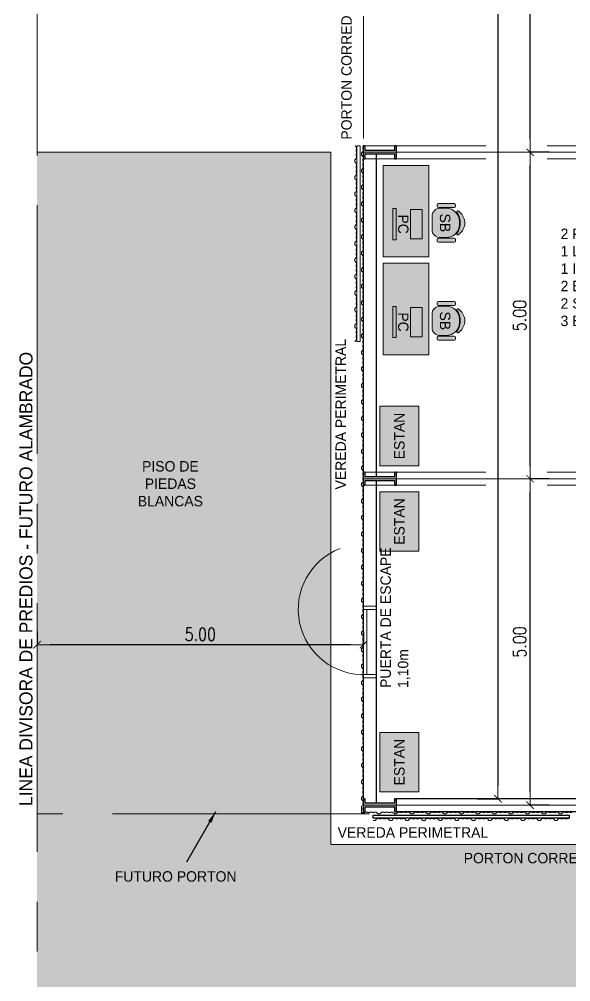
# Model space of a CAD drawing. Header units: millimetres. Extents: x 1972 to 5740, y 370 to 952.
# Drawn here: x 2701.2 to 2709.65, y 554.04 to 568.78 of the extents above; entities that cross this region are included whole.
import ezdxf

# ---------------------------------------------------------------- set-up
doc = ezdxf.new("R2010")
doc.units = ezdxf.units.MM
doc.header["$LTSCALE"] = 15
doc.linetypes.add('CENTER', pattern=[50.8, 31.75, -6.35, 6.35, -6.35])
doc.linetypes.add('DASHED2', pattern=[0.375, 0.25, -0.125])
for name, color, linetype, lineweight in [('000 ALE 00', 24, 'Continuous', 0), ('000 ALE 01', 1, 'Continuous', 9), ('000 ALE CARPINTERIAS', 32, 'Continuous', 9), ('000 ALE COTAS', 223, 'Continuous', 9), ('000 ALE HATCH MUROS', 252, 'Continuous', 0), ('000 ALE LINEA DE MODULOS', 74, 'CENTER', 0), ('000 ALE MUROS NUEVOS', 20, 'Continuous', 5), ('000 ALE TEXTO', 3, 'Continuous', 0), ('000 ALE TEXTO PLANO ARQ', 52, 'Continuous', 5), ('MUROS', 1, 'Continuous', 30), ('SOMBRAS', 95, 'Continuous', 18)]:
    doc.layers.add(name, color=color, linetype=linetype, lineweight=lineweight)
for name, color, linetype, lineweight, true_color in [('000 ALE MOB HATCH', 8, 'Continuous', 0, 0x808080), ('000 ALE MOBILIARIO', 8, 'Continuous', 0, 0x808080), ('000 ALE PROYECCIONES', 253, 'DASHED2', 9, 0xa8a8a8)]:
    doc.layers.add(name, color=color, linetype=linetype, lineweight=lineweight, true_color=true_color)
doc.styles.add('RR', font='ROMANS.shx', dxfattribs={"width": 0.8})
doc.dimstyles.new('ALE cota100', dxfattribs={"dimscale": 2, "dimtxt": 0.1, "dimasz": 0.1, "dimexe": 0, "dimexo": 0.1, "dimgap": 0.03, "dimtad": 1, "dimzin": 1, "dimdsep": 46, "dimtxsty": 'RR', "dimblk1": 'COTA_N', "dimblk2": 'COTA_N', "dimsah": 1, "dimcen": 0.09, "dimclrd": 256, "dimclre": 256, "dimclrt": 256, "dimadec": 0, "dimazin": 0, "dimtfac": 1, "dimtix": 1, "dimtmove": 0, "dimatfit": 3, "dimldrblk": 'COTA_N', "dimfxl": 1, "dimtolj": 1, "dimtzin": 0, "dimarcsym": 0})
doc.dimstyles.get("Standard").update_dxf_attribs({"dimtxt": 0.18, "dimasz": 0.18, "dimexe": 0.18, "dimexo": 0.0625, "dimgap": 0.09, "dimtad": 0, "dimtih": 1, "dimtoh": 1, "dimdec": 4, "dimzin": 0, "dimdsep": 46, "dimtxsty": 'Standard', "dimcen": 0.09, "dimadec": 0, "dimazin": 0, "dimtfac": 1, "dimtdec": 4, "dimtofl": 0, "dimtmove": 0, "dimatfit": 3, "dimfxl": 1, "dimtolj": 1, "dimtzin": 0, "dimarcsym": 0})

# ---------------------------------------------------------------- blocks, each defined once
blk = doc.blocks.new('COTA_N')
for p, q in [((-1, 0), (0, 0)), ((0, 0.5), (0, -0.5))]:
    blk.add_line(p, q)
at = {"const_width": 0.065}
blk.add_lwpolyline([(0.141, 0.141), (0.283, 0.283), (0, 0), (-0.141, -0.141), (-0.283, -0.283)], dxfattribs=at)
blk = doc.blocks.new('*D145')
at = {"layer": '000 ALE COTAS', "lineweight": -2, "transparency": 16777216}
for p, q in [((2708.213, 581.643), (2708.533, 581.643)), ((2708.533, 581.443), (2708.533, 557.043)), ((2708.213, 556.843), (2708.533, 556.843))]:
    blk.add_line(p, q, dxfattribs=at)
at = {"layer": 'Defpoints', "color": 0, "transparency": 16777216}
for p in [(2708.013, 581.643), (2708.013, 556.843), (2708.533, 556.843)]:
    blk.add_point(p, dxfattribs=at)
at = {"layer": '000 ALE COTAS', "lineweight": -2, "transparency": 16777216, "xscale": 0.2, "yscale": 0.2, "zscale": 0.2}
for p, rotation in [((2708.533, 581.643), 90), ((2708.533, 556.843), 270)]:
    blk.add_blockref('COTA_N', p, dxfattribs=dict(at, rotation=rotation))
at = {"layer": '000 ALE COTAS', "transparency": 16777216, "insert": (2708.373, 569.243), "char_height": 0.2, "attachment_point": 5, "rotation": 90, "style": 'RR'}
blk.add_mtext('\\A1;24.80', dxfattribs=at)
blk = doc.blocks.new('*D83')
at = {"layer": '000 ALE COTAS', "lineweight": -2, "transparency": 16777216}
for p, q in [((2701.473, 559.401), (2701.473, 559.201)), ((2706.473, 559.401), (2706.473, 559.201)), ((2706.273, 559.201), (2701.673, 559.201))]:
    blk.add_line(p, q, dxfattribs=at)
at = {"layer": 'Defpoints', "color": 0, "transparency": 16777216}
for p in [(2701.473, 559.201), (2701.473, 559.201), (2706.473, 559.201)]:
    blk.add_point(p, dxfattribs=at)
at = {"layer": '000 ALE COTAS', "lineweight": -2, "transparency": 16777216, "xscale": 0.2, "yscale": 0.2, "zscale": 0.2, "rotation": 180}
blk.add_blockref('COTA_N', (2701.473, 559.201), dxfattribs=at)
at = {"layer": '000 ALE COTAS', "lineweight": -2, "transparency": 16777216, "xscale": 0.2, "yscale": 0.2, "zscale": 0.2}
blk.add_blockref('COTA_N', (2706.473, 559.201), dxfattribs=at)
at = {"layer": '000 ALE COTAS', "transparency": 16777216, "insert": (2703.973, 559.361), "char_height": 0.2, "attachment_point": 5, "style": 'RR'}
blk.add_mtext('\\A1;5.00', dxfattribs=at)
blk = doc.blocks.new('*D88')
at = {"layer": '000 ALE COTAS', "lineweight": -2, "transparency": 16777216}
for p, q in [((2709.315, 561.743), (2709.026, 561.743)), ((2709.026, 556.943), (2709.026, 561.543)), ((2709.315, 556.743), (2709.026, 556.743))]:
    blk.add_line(p, q, dxfattribs=at)
at = {"layer": 'Defpoints', "color": 0, "transparency": 16777216}
for p in [(2709.026, 561.743), (2709.515, 561.743), (2709.515, 556.743)]:
    blk.add_point(p, dxfattribs=at)
at = {"layer": '000 ALE COTAS', "lineweight": -2, "transparency": 16777216, "xscale": 0.2, "yscale": 0.2, "zscale": 0.2}
for p, rotation in [((2709.026, 561.743), 90), ((2709.026, 556.743), 270)]:
    blk.add_blockref('COTA_N', p, dxfattribs=dict(at, rotation=rotation))
at = {"layer": '000 ALE COTAS', "transparency": 16777216, "insert": (2708.866, 559.243), "char_height": 0.2, "attachment_point": 5, "rotation": 90, "style": 'RR'}
blk.add_mtext('\\A1;5.00', dxfattribs=at)
blk = doc.blocks.new('*D89')
at = {"layer": '000 ALE COTAS', "lineweight": -2, "transparency": 16777216}
for p, q in [((2709.315, 566.743), (2709.026, 566.743)), ((2709.026, 561.943), (2709.026, 566.543)), ((2709.315, 561.743), (2709.026, 561.743))]:
    blk.add_line(p, q, dxfattribs=at)
at = {"layer": 'Defpoints', "color": 0, "transparency": 16777216}
for p in [(2709.026, 566.743), (2709.515, 566.743), (2709.515, 561.743)]:
    blk.add_point(p, dxfattribs=at)
at = {"layer": '000 ALE COTAS', "lineweight": -2, "transparency": 16777216, "xscale": 0.2, "yscale": 0.2, "zscale": 0.2}
for p, rotation in [((2709.026, 566.743), 90), ((2709.026, 561.743), 270)]:
    blk.add_blockref('COTA_N', p, dxfattribs=dict(at, rotation=rotation))
at = {"layer": '000 ALE COTAS', "transparency": 16777216, "insert": (2708.866, 564.243), "char_height": 0.2, "attachment_point": 5, "rotation": 90, "style": 'RR'}
blk.add_mtext('\\A1;5.00', dxfattribs=at)
blk = doc.blocks.new('*D90')
at = {"layer": '000 ALE COTAS', "lineweight": -2, "transparency": 16777216}
for p, q in [((2709.092, 571.743), (2709.026, 571.743)), ((2709.026, 566.943), (2709.026, 571.543)), ((2709.092, 566.743), (2709.026, 566.743))]:
    blk.add_line(p, q, dxfattribs=at)
at = {"layer": 'Defpoints', "color": 0, "transparency": 16777216}
for p in [(2709.026, 571.743), (2709.292, 571.743), (2709.292, 566.743)]:
    blk.add_point(p, dxfattribs=at)
at = {"layer": '000 ALE COTAS', "lineweight": -2, "transparency": 16777216, "xscale": 0.2, "yscale": 0.2, "zscale": 0.2}
for p, rotation in [((2709.026, 571.743), 90), ((2709.026, 566.743), 270)]:
    blk.add_blockref('COTA_N', p, dxfattribs=dict(at, rotation=rotation))
at = {"layer": '000 ALE COTAS', "transparency": 16777216, "insert": (2708.866, 569.243), "char_height": 0.2, "attachment_point": 5, "rotation": 90, "style": 'RR'}
blk.add_mtext('\\A1;5.00', dxfattribs=at)
blk = doc.blocks.new('A$C6E4A3011')
for p, q in [((0.196, 0.59), (0.436, 0.59)), ((0.176, 0.57), (0.176, 0.55)), ((0.196, 0.53), (0.436, 0.53)), ((0.456, 0.57), (0.456, 0.55)), ((0.176, 0.02), (0.176, 0.04)), ((0.196, 0.06), (0.436, 0.06)), ((0.456, 0.02), (0.456, 0.04)), ((0.196, 0), (0.436, 0))]:
    blk.add_line(p, q)
blk.add_lwpolyline([(0.318, 0.52), (0.218, 0.52, 0.414214), (0.098, 0.4), (0.098, 0.19, 0.414214), (0.218, 0.07), (0.318, 0.07, 0.414214), (0.518, 0.27), (0.518, 0.32, 0.414214)], format="xyb", close=True)
for points in [[(0.528, 0.295), (0.528, 0.32, 0.178789), (0.477, 0.457)], [(0.598, 0.295), (0.598, 0.32, 0.207449), (0.5, 0.479)], [(0.528, 0.295), (0.528, 0.27, -0.178789), (0.477, 0.133)], [(0.598, 0.295), (0.598, 0.27, -0.207449), (0.5, 0.111)]]:
    blk.add_lwpolyline(points, format="xyb")
for centre, radius, start, end in [((0.196, 0.57), 0.02, 90, 180), ((0.436, 0.57), 0.02, 0, 90), ((0.196, 0.55), 0.02, 180, 270), ((0.436, 0.55), 0.02, 270, 0), ((0.492, 0.464), 0.0169, 62.9795, 207.8724), ((0.196, 0.04), 0.02, 90, 180), ((0.196, 0.02), 0.02, 180, 270), ((0.436, 0.04), 0.02, 0, 90), ((0.436, 0.02), 0.02, 270, 0), ((0.492, 0.126), 0.0169, 152.1276, 297.0205)]:
    blk.add_arc(centre, radius, start, end)
blk = doc.blocks.new('1.4x0.7')
blk.add_lwpolyline([(-1.4, 0), (0, 0), (0, 0.7), (-1.4, 0.7), (-1.4, 0)])
at = {"extrusion": (0, 0, -1), "zscale": -1, "rotation": 270}
blk.add_blockref('A$C6E4A3011', (0.586, 0.048), dxfattribs=at)

msp = doc.modelspace()

# ---------------------------------------------------------------- hatches: boundary and pattern name
at = {"layer": '000 ALE HATCH MUROS', "transparency": 33554687}
h = msp.add_hatch(color=256, dxfattribs=at)
h.dxf.hatch_style = 1
h.paths.add_polyline_path([(2706.47324, 566.63792), (2706.47324, 566.84792), (2706.49324, 566.84792), (2706.49324, 566.77792), (2706.95363, 566.77792), (2706.95363, 566.84792), (2706.97363, 566.84792), (2706.97363, 566.63792), (2706.95363, 566.63792), (2706.95363, 566.71292), (2706.49324, 566.71292), (2706.49324, 566.63792), (2706.47324, 566.63792)])
h = msp.add_hatch(dxfattribs=at)
h.set_pattern_fill('AR-CONC', color=256, scale=0.005)
h.paths.add_polyline_path([(2714.27324, 556.14292), (2705.97324, 556.14292), (2705.97324, 556.60992), (2701.47324, 556.60992), (2701.47324, 531.64292), (2726.97324, 531.64292), (2726.97324, 546.17292), (2718.37324, 546.17292), (2718.37324, 556.14292), (2716.87324, 556.14292), (2716.87324, 542.84676), (2716.37324, 542.84676), (2716.37324, 541.70176), (2716.87324, 541.70176), (2716.87324, 539.43676), (2714.27324, 539.43676), (2714.27324, 541.70176), (2714.77324, 541.70176), (2714.77324, 542.84676), (2714.27324, 542.84676)])
h.paths.add_polyline_path([(2705.97324, 566.74292), (2701.47324, 566.74292), (2701.47324, 556.60992), (2705.97324, 556.60992)])
h.paths.add_polyline_path([(2707.06415, 543.50948), (2708.21082, 543.50948), (2708.21082, 544.28282), (2707.06415, 544.28282)], flags=24)
h.paths.add_polyline_path([(2701.49997, 531.63886), (2704.33331, 531.63886), (2704.33331, 531.93886), (2701.49997, 531.93886)], flags=9)
h.paths.add_polyline_path([(2702.62234, 555.53218), (2704.729, 555.53218), (2704.729, 555.77218), (2702.62234, 555.77218)], flags=24)
h.paths.add_polyline_path([(2707.96823, 555.78673), (2712.71489, 555.78673), (2712.71489, 556.05339), (2707.96823, 556.05339)], flags=24)
h.paths.add_polyline_path([(2703.67943, 559.2107), (2704.26705, 559.2107), (2704.26705, 559.5107), (2703.67943, 559.5107)], flags=24)
h.paths.add_polyline_path([(2702.94131, 561.2793), (2704.08798, 561.2793), (2704.08798, 562.05263), (2702.94131, 562.05263)], flags=24)
h = msp.add_hatch(color=256, dxfattribs=at)
h.dxf.hatch_style = 1
h.paths.add_polyline_path([(2706.47324, 561.63792), (2706.47324, 561.84792), (2706.49324, 561.84792), (2706.49324, 561.77792), (2706.95363, 561.77792), (2706.95363, 561.84792), (2706.97363, 561.84792), (2706.97363, 561.63792), (2706.95363, 561.63792), (2706.95363, 561.71292), (2706.49324, 561.71292), (2706.49324, 561.63792), (2706.47324, 561.63792)])
h = msp.add_hatch(color=256, dxfattribs=at)
h.dxf.hatch_style = 1
h.paths.add_polyline_path([(2706.47324, 556.63792), (2706.47324, 556.84792), (2706.49324, 556.84792), (2706.49324, 556.77792), (2706.95363, 556.77792), (2706.95363, 556.84792), (2706.97363, 556.84792), (2706.97363, 556.63792), (2706.95363, 556.63792), (2706.95363, 556.71292), (2706.49324, 556.71292), (2706.49324, 556.63792), (2706.47324, 556.63792)])
at = {"layer": '000 ALE MOB HATCH', "true_color": 0xf7abae, "transparency": 33554687}
h = msp.add_hatch(color=241, dxfattribs=at)
h.dxf.hatch_style = 1
h.paths.add_polyline_path([(2707.47324, 566.54292), (2706.77324, 566.54292), (2706.77324, 565.14292), (2707.47324, 565.14292)])
at = {"layer": '000 ALE MOB HATCH', "true_color": 0x2776bb, "transparency": 33554687}
h = msp.add_hatch(color=152, dxfattribs=at)
h.dxf.hatch_style = 1
h.paths.add_polyline_path([(2707.74324, 565.88704), (2707.64324, 565.88704, 0.41421356), (2707.52324, 565.76704), (2707.52324, 565.55704, 0.41421356), (2707.64324, 565.43704), (2707.74324, 565.43704, 0.41421356), (2707.94324, 565.63704), (2707.94324, 565.68704, 0.41421356)])
h.paths.add_polyline_path([(2707.62184, 565.95704, 0.41421356), (2707.60184, 565.93704), (2707.60184, 565.91704, 0.41421356), (2707.62184, 565.89704), (2707.86184, 565.89704, 0.41421356), (2707.88184, 565.91704), (2707.88184, 565.93704, 0.41421356), (2707.86184, 565.95704)])
h.paths.add_polyline_path([(2707.92538, 565.84647, 0.73251226), (2707.90281, 565.82356, -0.17878867), (2707.95324, 565.68704), (2707.95324, 565.66204), (2707.95324, 565.63704, -0.17878867), (2707.90281, 565.50053, 0.73251226), (2707.92538, 565.47762, 0.20744925), (2708.02324, 565.63704), (2708.02324, 565.66204), (2708.02324, 565.68704, 0.20744925)])
h.paths.add_polyline_path([(2707.62184, 565.42704, 0.41421356), (2707.60184, 565.40704), (2707.60184, 565.38704, 0.41421356), (2707.62184, 565.36704), (2707.86184, 565.36704, 0.41421356), (2707.88184, 565.38704), (2707.88184, 565.40704, 0.41421356), (2707.86184, 565.42704)])
at = {"layer": '000 ALE MOB HATCH', "true_color": 0xf7abae, "transparency": 33554687}
h = msp.add_hatch(color=241, dxfattribs=at)
h.dxf.hatch_style = 1
h.paths.add_polyline_path([(2707.47324, 565.04292), (2706.77324, 565.04292), (2706.77324, 563.64292), (2707.47324, 563.64292)])
at = {"layer": '000 ALE MOB HATCH', "true_color": 0x2776bb, "transparency": 33554687}
h = msp.add_hatch(color=152, dxfattribs=at)
h.dxf.hatch_style = 1
h.paths.add_polyline_path([(2707.74324, 564.38704), (2707.64324, 564.38704, 0.41421356), (2707.52324, 564.26704), (2707.52324, 564.05704, 0.41421356), (2707.64324, 563.93704), (2707.74324, 563.93704, 0.41421356), (2707.94324, 564.13704), (2707.94324, 564.18704, 0.41421356)])
h.paths.add_polyline_path([(2707.62184, 564.45704, 0.41421356), (2707.60184, 564.43704), (2707.60184, 564.41704, 0.41421356), (2707.62184, 564.39704), (2707.86184, 564.39704, 0.41421356), (2707.88184, 564.41704), (2707.88184, 564.43704, 0.41421356), (2707.86184, 564.45704)])
h.paths.add_polyline_path([(2707.92538, 564.34647, 0.73251226), (2707.90281, 564.32356, -0.17878867), (2707.95324, 564.18704), (2707.95324, 564.16204), (2707.95324, 564.13704, -0.17878867), (2707.90281, 564.00053, 0.73251226), (2707.92538, 563.97762, 0.20744925), (2708.02324, 564.13704), (2708.02324, 564.16204), (2708.02324, 564.18704, 0.20744925)])
h.paths.add_polyline_path([(2707.62184, 563.92704, 0.41421356), (2707.60184, 563.90704), (2707.60184, 563.88704, 0.41421356), (2707.62184, 563.86704), (2707.86184, 563.86704, 0.41421356), (2707.88184, 563.88704), (2707.88184, 563.90704, 0.41421356), (2707.86184, 563.92704)])
at = {"layer": '000 ALE MOB HATCH', "true_color": 0x7aafdf, "transparency": 33554687}
h = msp.add_hatch(color=143, dxfattribs=at)
h.dxf.hatch_style = 1
h.paths.add_polyline_path([(2706.72324, 561.94292), (2707.32324, 561.94292), (2707.32324, 562.85292), (2706.72324, 562.85292)])
h = msp.add_hatch(color=143, dxfattribs=at)
h.dxf.hatch_style = 1
h.paths.add_polyline_path([(2706.72324, 560.63292), (2707.32324, 560.63292), (2707.32324, 561.54292), (2706.72324, 561.54292)])
h = msp.add_hatch(color=143, dxfattribs=at)
h.dxf.hatch_style = 1
h.paths.add_polyline_path([(2706.72324, 556.94792), (2707.32324, 556.94792), (2707.32324, 557.85792), (2706.72324, 557.85792)])

# ---------------------------------------------------------------- linework, layer by layer
at = {"layer": '000 ALE 00'}
for points in [[(2706.34024, 565.86692), (2706.36824, 565.89492), (2706.36824, 565.92742), (2706.36324, 565.93242), (2706.36324, 565.95642), (2706.36824, 565.96142), (2706.36824, 565.99542), (2706.36324, 566.00042), (2706.36324, 566.02442), (2706.36824, 566.02942), (2706.36824, 566.06192), (2706.34024, 566.08992), (2706.34024, 566.11992), (2706.36824, 566.14792), (2706.36824, 566.18042), (2706.36324, 566.18542), (2706.36324, 566.20942), (2706.36824, 566.21442), (2706.36824, 566.24842), (2706.36324, 566.25342), (2706.36324, 566.27742), (2706.36824, 566.28242), (2706.36824, 566.31492), (2706.34024, 566.34292), (2706.34024, 566.37292), (2706.36824, 566.40092), (2706.36824, 566.43342), (2706.36324, 566.43842), (2706.36324, 566.46242), (2706.36824, 566.46742), (2706.36824, 566.50142), (2706.36324, 566.50642), (2706.36324, 566.53042), (2706.36824, 566.53542), (2706.36824, 566.56792), (2706.34024, 566.59592), (2706.34024, 566.62592), (2706.36824, 566.65392), (2706.36824, 566.68642), (2706.36324, 566.69142), (2706.36324, 566.71542), (2706.36824, 566.72042), (2706.36824, 566.75442), (2706.36324, 566.75942), (2706.36324, 566.78342), (2706.36824, 566.78842), (2706.36824, 566.82092), (2706.34624, 566.84292)], [(2706.44024, 566.72992), (2706.46824, 566.75792), (2706.46824, 566.79042), (2706.46324, 566.79542), (2706.46324, 566.81942), (2706.46824, 566.82442), (2706.46824, 566.84792)], [(2706.44024, 565.71792), (2706.46824, 565.74592), (2706.46824, 565.77842), (2706.46324, 565.78342), (2706.46324, 565.80742), (2706.46824, 565.81242), (2706.46824, 565.84642), (2706.46324, 565.85142), (2706.46324, 565.87542), (2706.46824, 565.88042), (2706.46824, 565.91292), (2706.44024, 565.94092), (2706.44024, 565.97092), (2706.46824, 565.99892), (2706.46824, 566.03142), (2706.46324, 566.03642), (2706.46324, 566.06042), (2706.46824, 566.06542), (2706.46824, 566.09942), (2706.46324, 566.10442), (2706.46324, 566.12842), (2706.46824, 566.13342), (2706.46824, 566.16592), (2706.44024, 566.19392), (2706.44024, 566.22392), (2706.46824, 566.25192), (2706.46824, 566.28442), (2706.46324, 566.28942), (2706.46324, 566.31342), (2706.46824, 566.31842), (2706.46824, 566.35242), (2706.46324, 566.35742), (2706.46324, 566.38142), (2706.46824, 566.38642), (2706.46824, 566.41892), (2706.44024, 566.44692), (2706.44024, 566.47692), (2706.46824, 566.50492), (2706.46824, 566.53742), (2706.46324, 566.54242), (2706.46324, 566.56642), (2706.46824, 566.57142), (2706.46824, 566.60542), (2706.46324, 566.61042), (2706.46324, 566.63442), (2706.46824, 566.63942), (2706.46824, 566.67192), (2706.44024, 566.69992), (2706.44024, 566.72992)], [(2706.34024, 564.85492), (2706.36824, 564.88292), (2706.36824, 564.91542), (2706.36324, 564.92042), (2706.36324, 564.94442), (2706.36824, 564.94942), (2706.36824, 564.98342), (2706.36324, 564.98842), (2706.36324, 565.01242), (2706.36824, 565.01742), (2706.36824, 565.04992), (2706.34024, 565.07792), (2706.34024, 565.10792), (2706.36824, 565.13592), (2706.36824, 565.16842), (2706.36324, 565.17342), (2706.36324, 565.19742), (2706.36824, 565.20242), (2706.36824, 565.23642), (2706.36324, 565.24142), (2706.36324, 565.26542), (2706.36824, 565.27042), (2706.36824, 565.30292), (2706.34024, 565.33092), (2706.34024, 565.36092), (2706.36824, 565.38892), (2706.36824, 565.42142), (2706.36324, 565.42642), (2706.36324, 565.45042), (2706.36824, 565.45542), (2706.36824, 565.48942), (2706.36324, 565.49442), (2706.36324, 565.51842), (2706.36824, 565.52342), (2706.36824, 565.55592), (2706.34024, 565.58392), (2706.34024, 565.61392), (2706.36824, 565.64192), (2706.36824, 565.67442), (2706.36324, 565.67942), (2706.36324, 565.70342), (2706.36824, 565.70842), (2706.36824, 565.74242), (2706.36324, 565.74742), (2706.36324, 565.77142), (2706.36824, 565.77642), (2706.36824, 565.80892), (2706.34024, 565.83692), (2706.34024, 565.86692)], [(2706.44024, 564.70592), (2706.46824, 564.73392), (2706.46824, 564.76642), (2706.46324, 564.77142), (2706.46324, 564.79542), (2706.46824, 564.80042), (2706.46824, 564.83442), (2706.46324, 564.83942), (2706.46324, 564.86342), (2706.46824, 564.86842), (2706.46824, 564.90092), (2706.44024, 564.92892), (2706.44024, 564.95892), (2706.46824, 564.98692), (2706.46824, 565.01942), (2706.46324, 565.02442), (2706.46324, 565.04842), (2706.46824, 565.05342), (2706.46824, 565.08742), (2706.46324, 565.09242), (2706.46324, 565.11642), (2706.46824, 565.12142), (2706.46824, 565.15392), (2706.44024, 565.18192), (2706.44024, 565.21192), (2706.46824, 565.23992), (2706.46824, 565.27242), (2706.46324, 565.27742), (2706.46324, 565.30142), (2706.46824, 565.30642), (2706.46824, 565.34042), (2706.46324, 565.34542), (2706.46324, 565.36942), (2706.46824, 565.37442), (2706.46824, 565.40692), (2706.44024, 565.43492), (2706.44024, 565.46492), (2706.46824, 565.49292), (2706.46824, 565.52542), (2706.46324, 565.53042), (2706.46324, 565.55442), (2706.46824, 565.55942), (2706.46824, 565.59342), (2706.46324, 565.59842), (2706.46324, 565.62242), (2706.46824, 565.62742), (2706.46824, 565.65992), (2706.44024, 565.68792), (2706.44024, 565.71792)], [(2706.34024, 563.84292), (2706.36824, 563.87092), (2706.36824, 563.90342), (2706.36324, 563.90842), (2706.36324, 563.93242), (2706.36824, 563.93742), (2706.36824, 563.97142), (2706.36324, 563.97642), (2706.36324, 564.00042), (2706.36824, 564.00542), (2706.36824, 564.03792), (2706.34024, 564.06592), (2706.34024, 564.09592), (2706.36824, 564.12392), (2706.36824, 564.15642), (2706.36324, 564.16142), (2706.36324, 564.18542), (2706.36824, 564.19042), (2706.36824, 564.22442), (2706.36324, 564.22942), (2706.36324, 564.25342), (2706.36824, 564.25842), (2706.36824, 564.29092), (2706.34024, 564.31892), (2706.34024, 564.34892), (2706.36824, 564.37692), (2706.36824, 564.40942), (2706.36324, 564.41442), (2706.36324, 564.43842), (2706.36824, 564.44342), (2706.36824, 564.47742), (2706.36324, 564.48242), (2706.36324, 564.50642), (2706.36824, 564.51142), (2706.36824, 564.54392), (2706.34024, 564.57192), (2706.34024, 564.60192), (2706.36824, 564.62992), (2706.36824, 564.66242), (2706.36324, 564.66742), (2706.36324, 564.69142), (2706.36824, 564.69642), (2706.36824, 564.73042), (2706.36324, 564.73542), (2706.36324, 564.75942), (2706.36824, 564.76442), (2706.36824, 564.79692), (2706.34024, 564.82492), (2706.34024, 564.85492)], [(2706.44024, 563.69392), (2706.46824, 563.72192), (2706.46824, 563.75442), (2706.46324, 563.75942), (2706.46324, 563.78342), (2706.46824, 563.78842), (2706.46824, 563.82242), (2706.46324, 563.82742), (2706.46324, 563.85142), (2706.46824, 563.85642), (2706.46824, 563.88892), (2706.44024, 563.91692), (2706.44024, 563.94692), (2706.46824, 563.97492), (2706.46824, 564.00742), (2706.46324, 564.01242), (2706.46324, 564.03642), (2706.46824, 564.04142), (2706.46824, 564.07542), (2706.46324, 564.08042), (2706.46324, 564.10442), (2706.46824, 564.10942), (2706.46824, 564.14192), (2706.44024, 564.16992), (2706.44024, 564.19992), (2706.46824, 564.22792), (2706.46824, 564.26042), (2706.46324, 564.26542), (2706.46324, 564.28942), (2706.46824, 564.29442), (2706.46824, 564.32842), (2706.46324, 564.33342), (2706.46324, 564.35742), (2706.46824, 564.36242), (2706.46824, 564.39492), (2706.44024, 564.42292), (2706.44024, 564.45292), (2706.46824, 564.48092), (2706.46824, 564.51342), (2706.46324, 564.51842), (2706.46324, 564.54242), (2706.46824, 564.54742), (2706.46824, 564.58142), (2706.46324, 564.58642), (2706.46324, 564.61042), (2706.46824, 564.61542), (2706.46824, 564.64792), (2706.44024, 564.67592), (2706.44024, 564.70592)], [(2706.44024, 562.68192), (2706.46824, 562.70992), (2706.46824, 562.74242), (2706.46324, 562.74742), (2706.46324, 562.77142), (2706.46824, 562.77642), (2706.46824, 562.81042), (2706.46324, 562.81542), (2706.46324, 562.83942), (2706.46824, 562.84442), (2706.46824, 562.87692), (2706.44024, 562.90492), (2706.44024, 562.93492), (2706.46824, 562.96292), (2706.46824, 562.99542), (2706.46324, 563.00042), (2706.46324, 563.02442), (2706.46824, 563.02942), (2706.46824, 563.06342), (2706.46324, 563.06842), (2706.46324, 563.09242), (2706.46824, 563.09742), (2706.46824, 563.12992), (2706.44024, 563.15792), (2706.44024, 563.18792), (2706.46824, 563.21592), (2706.46824, 563.24842), (2706.46324, 563.25342), (2706.46324, 563.27742), (2706.46824, 563.28242), (2706.46824, 563.31642), (2706.46324, 563.32142), (2706.46324, 563.34542), (2706.46824, 563.35042), (2706.46824, 563.38292), (2706.44024, 563.41092), (2706.44024, 563.44092), (2706.46824, 563.46892), (2706.46824, 563.50142), (2706.46324, 563.50642), (2706.46324, 563.53042), (2706.46824, 563.53542), (2706.46824, 563.56942), (2706.46324, 563.57442), (2706.46324, 563.59842), (2706.46824, 563.60342), (2706.46824, 563.63592), (2706.44024, 563.66392), (2706.44024, 563.69392)], [(2706.44024, 561.66992), (2706.46824, 561.69792), (2706.46824, 561.73042), (2706.46324, 561.73542), (2706.46324, 561.75942), (2706.46824, 561.76442), (2706.46824, 561.79842), (2706.46324, 561.80342), (2706.46324, 561.82742), (2706.46824, 561.83242), (2706.46824, 561.86492), (2706.44024, 561.89292), (2706.44024, 561.92292), (2706.46824, 561.95092), (2706.46824, 561.98342), (2706.46324, 561.98842), (2706.46324, 562.01242), (2706.46824, 562.01742), (2706.46824, 562.05142), (2706.46324, 562.05642), (2706.46324, 562.08042), (2706.46824, 562.08542), (2706.46824, 562.11792), (2706.44024, 562.14592), (2706.44024, 562.17592), (2706.46824, 562.20392), (2706.46824, 562.23642), (2706.46324, 562.24142), (2706.46324, 562.26542), (2706.46824, 562.27042), (2706.46824, 562.30442), (2706.46324, 562.30942), (2706.46324, 562.33342), (2706.46824, 562.33842), (2706.46824, 562.37092), (2706.44024, 562.39892), (2706.44024, 562.42892), (2706.46824, 562.45692), (2706.46824, 562.48942), (2706.46324, 562.49442), (2706.46324, 562.51842), (2706.46824, 562.52342), (2706.46824, 562.55742), (2706.46324, 562.56242), (2706.46324, 562.58642), (2706.46824, 562.59142), (2706.46824, 562.62392), (2706.44024, 562.65192), (2706.44024, 562.68192)], [(2706.44024, 560.65792), (2706.46824, 560.68592), (2706.46824, 560.71842), (2706.46324, 560.72342), (2706.46324, 560.74742), (2706.46824, 560.75242), (2706.46824, 560.78642), (2706.46324, 560.79142), (2706.46324, 560.81542), (2706.46824, 560.82042), (2706.46824, 560.85292), (2706.44024, 560.88092), (2706.44024, 560.91092), (2706.46824, 560.93892), (2706.46824, 560.97142), (2706.46324, 560.97642), (2706.46324, 561.00042), (2706.46824, 561.00542), (2706.46824, 561.03942), (2706.46324, 561.04442), (2706.46324, 561.06842), (2706.46824, 561.07342), (2706.46824, 561.10592), (2706.44024, 561.13392), (2706.44024, 561.16392), (2706.46824, 561.19192), (2706.46824, 561.22442), (2706.46324, 561.22942), (2706.46324, 561.25342), (2706.46824, 561.25842), (2706.46824, 561.29242), (2706.46324, 561.29742), (2706.46324, 561.32142), (2706.46824, 561.32642), (2706.46824, 561.35892), (2706.44024, 561.38692), (2706.44024, 561.41692), (2706.46824, 561.44492), (2706.46824, 561.47742), (2706.46324, 561.48242), (2706.46324, 561.50642), (2706.46824, 561.51142), (2706.46824, 561.54542), (2706.46324, 561.55042), (2706.46324, 561.57442), (2706.46824, 561.57942), (2706.46824, 561.61192), (2706.44024, 561.63992), (2706.44024, 561.66992)], [(2706.44024, 559.64592), (2706.46824, 559.67392), (2706.46824, 559.70642), (2706.46324, 559.71142), (2706.46324, 559.73542), (2706.46824, 559.74042), (2706.46824, 559.77442), (2706.46324, 559.77942), (2706.46324, 559.80342), (2706.46824, 559.80842), (2706.46824, 559.84092), (2706.44024, 559.86892), (2706.44024, 559.89892), (2706.46824, 559.92692), (2706.46824, 559.95942), (2706.46324, 559.96442), (2706.46324, 559.98842), (2706.46824, 559.99342), (2706.46824, 560.02742), (2706.46324, 560.03242), (2706.46324, 560.05642), (2706.46824, 560.06142), (2706.46824, 560.09392), (2706.44024, 560.12192), (2706.44024, 560.15192), (2706.46824, 560.17992), (2706.46824, 560.21242), (2706.46324, 560.21742), (2706.46324, 560.24142), (2706.46824, 560.24642), (2706.46824, 560.28042), (2706.46324, 560.28542), (2706.46324, 560.30942), (2706.46824, 560.31442), (2706.46824, 560.34692), (2706.44024, 560.37492), (2706.44024, 560.40492), (2706.46824, 560.43292), (2706.46824, 560.46542), (2706.46324, 560.47042), (2706.46324, 560.49442), (2706.46824, 560.49942), (2706.46824, 560.53342), (2706.46324, 560.53842), (2706.46324, 560.56242), (2706.46824, 560.56742), (2706.46824, 560.59992), (2706.44024, 560.62792), (2706.44024, 560.65792)], [(2706.44024, 558.63392), (2706.46824, 558.66192), (2706.46824, 558.69442), (2706.46324, 558.69942), (2706.46324, 558.72342), (2706.46824, 558.72842), (2706.46824, 558.76242), (2706.46324, 558.76742), (2706.46324, 558.79142), (2706.46824, 558.79642), (2706.46824, 558.82892), (2706.44024, 558.85692), (2706.44024, 558.88692), (2706.46824, 558.91492), (2706.46824, 558.94742), (2706.46324, 558.95242), (2706.46324, 558.97642), (2706.46824, 558.98142), (2706.46824, 559.01542), (2706.46324, 559.02042), (2706.46324, 559.04442), (2706.46824, 559.04942), (2706.46824, 559.08192), (2706.44024, 559.10992), (2706.44024, 559.13992), (2706.46824, 559.16792), (2706.46824, 559.20042), (2706.46324, 559.20542), (2706.46324, 559.22942), (2706.46824, 559.23442), (2706.46824, 559.26842), (2706.46324, 559.27342), (2706.46324, 559.29742), (2706.46824, 559.30242), (2706.46824, 559.33492), (2706.44024, 559.36292), (2706.44024, 559.39292), (2706.46824, 559.42092), (2706.46824, 559.45342), (2706.46324, 559.45842), (2706.46324, 559.48242), (2706.46824, 559.48742), (2706.46824, 559.52142), (2706.46324, 559.52642), (2706.46324, 559.55042), (2706.46824, 559.55542), (2706.46824, 559.58792), (2706.44024, 559.61592), (2706.44024, 559.64592)], [(2706.44024, 557.62192), (2706.46824, 557.64992), (2706.46824, 557.68242), (2706.46324, 557.68742), (2706.46324, 557.71142), (2706.46824, 557.71642), (2706.46824, 557.75042), (2706.46324, 557.75542), (2706.46324, 557.77942), (2706.46824, 557.78442), (2706.46824, 557.81692), (2706.44024, 557.84492), (2706.44024, 557.87492), (2706.46824, 557.90292), (2706.46824, 557.93542), (2706.46324, 557.94042), (2706.46324, 557.96442), (2706.46824, 557.96942), (2706.46824, 558.00342), (2706.46324, 558.00842), (2706.46324, 558.03242), (2706.46824, 558.03742), (2706.46824, 558.06992), (2706.44024, 558.09792), (2706.44024, 558.12792), (2706.46824, 558.15592), (2706.46824, 558.18842), (2706.46324, 558.19342), (2706.46324, 558.21742), (2706.46824, 558.22242), (2706.46824, 558.25642), (2706.46324, 558.26142), (2706.46324, 558.28542), (2706.46824, 558.29042), (2706.46824, 558.32292), (2706.44024, 558.35092), (2706.44024, 558.38092), (2706.46824, 558.40892), (2706.46824, 558.44142), (2706.46324, 558.44642), (2706.46324, 558.47042), (2706.46824, 558.47542), (2706.46824, 558.50942), (2706.46324, 558.51442), (2706.46324, 558.53842), (2706.46824, 558.54342), (2706.46824, 558.57592), (2706.44024, 558.60392), (2706.44024, 558.63392)], [(2706.44024, 556.60992), (2706.46824, 556.63792), (2706.46824, 556.67042), (2706.46324, 556.67542), (2706.46324, 556.69942), (2706.46824, 556.70442), (2706.46824, 556.73842), (2706.46324, 556.74342), (2706.46324, 556.76742), (2706.46824, 556.77242), (2706.46824, 556.80492), (2706.44024, 556.83292), (2706.44024, 556.86292), (2706.46824, 556.89092), (2706.46824, 556.92342), (2706.46324, 556.92842), (2706.46324, 556.95242), (2706.46824, 556.95742), (2706.46824, 556.99142), (2706.46324, 556.99642), (2706.46324, 557.02042), (2706.46824, 557.02542), (2706.46824, 557.05792), (2706.44024, 557.08592), (2706.44024, 557.11592), (2706.46824, 557.14392), (2706.46824, 557.17642), (2706.46324, 557.18142), (2706.46324, 557.20542), (2706.46824, 557.21042), (2706.46824, 557.24442), (2706.46324, 557.24942), (2706.46324, 557.27342), (2706.46824, 557.27842), (2706.46824, 557.31092), (2706.44024, 557.33892), (2706.44024, 557.36892), (2706.46824, 557.39692), (2706.46824, 557.42942), (2706.46324, 557.43442), (2706.46324, 557.45842), (2706.46824, 557.46342), (2706.46824, 557.49742), (2706.46324, 557.50242), (2706.46324, 557.52642), (2706.46824, 557.53142), (2706.46824, 557.56392), (2706.44024, 557.59192), (2706.44024, 557.62192)], [(2706.44377, 556.73346), (2706.44024, 556.72992), (2706.44024, 556.60992), (2706.56024, 556.60992), (2706.56377, 556.61346)], [(2707.45224, 556.60992), (2707.42424, 556.63792), (2707.39174, 556.63792), (2707.38674, 556.63292), (2707.36274, 556.63292), (2707.35774, 556.63792), (2707.32374, 556.63792), (2707.31874, 556.63292), (2707.29474, 556.63292), (2707.28974, 556.63792), (2707.25724, 556.63792), (2707.22924, 556.60992), (2707.19924, 556.60992), (2707.17124, 556.63792), (2707.13874, 556.63792), (2707.13374, 556.63292), (2707.10974, 556.63292), (2707.10474, 556.63792), (2707.07074, 556.63792), (2707.06574, 556.63292), (2707.04174, 556.63292), (2707.03674, 556.63792), (2707.00424, 556.63792), (2706.97624, 556.60992), (2706.94624, 556.60992), (2706.91824, 556.63792), (2706.88574, 556.63792), (2706.88074, 556.63292), (2706.85674, 556.63292), (2706.85174, 556.63792), (2706.81774, 556.63792), (2706.81274, 556.63292), (2706.78874, 556.63292), (2706.78374, 556.63792), (2706.75124, 556.63792), (2706.72324, 556.60992), (2706.69324, 556.60992), (2706.66524, 556.63792), (2706.63274, 556.63792), (2706.62774, 556.63292), (2706.60374, 556.63292), (2706.59874, 556.63792), (2706.56474, 556.63792), (2706.55974, 556.63292), (2706.53574, 556.63292), (2706.53074, 556.63792), (2706.49824, 556.63792), (2706.47024, 556.60992), (2706.44024, 556.60992)], [(2708.46424, 556.60992), (2708.43624, 556.63792), (2708.40374, 556.63792), (2708.39874, 556.63292), (2708.37474, 556.63292), (2708.36974, 556.63792), (2708.33574, 556.63792), (2708.33074, 556.63292), (2708.30674, 556.63292), (2708.30174, 556.63792), (2708.26924, 556.63792), (2708.24124, 556.60992), (2708.21124, 556.60992), (2708.18324, 556.63792), (2708.15074, 556.63792), (2708.14574, 556.63292), (2708.12174, 556.63292), (2708.11674, 556.63792), (2708.08274, 556.63792), (2708.07774, 556.63292), (2708.05374, 556.63292), (2708.04874, 556.63792), (2708.01624, 556.63792), (2707.98824, 556.60992), (2707.95824, 556.60992), (2707.93024, 556.63792), (2707.89774, 556.63792), (2707.89274, 556.63292), (2707.86874, 556.63292), (2707.86374, 556.63792), (2707.82974, 556.63792), (2707.82474, 556.63292), (2707.80074, 556.63292), (2707.79574, 556.63792), (2707.76324, 556.63792), (2707.73524, 556.60992), (2707.70524, 556.60992), (2707.67724, 556.63792), (2707.64474, 556.63792), (2707.63974, 556.63292), (2707.61574, 556.63292), (2707.61074, 556.63792), (2707.57674, 556.63792), (2707.57174, 556.63292), (2707.54774, 556.63292), (2707.54274, 556.63792), (2707.51024, 556.63792), (2707.48224, 556.60992), (2707.45224, 556.60992)], [(2709.47624, 556.60992), (2709.44824, 556.63792), (2709.41574, 556.63792), (2709.41074, 556.63292), (2709.38674, 556.63292), (2709.38174, 556.63792), (2709.34774, 556.63792), (2709.34274, 556.63292), (2709.31874, 556.63292), (2709.31374, 556.63792), (2709.28124, 556.63792), (2709.25324, 556.60992), (2709.22324, 556.60992), (2709.19524, 556.63792), (2709.16274, 556.63792), (2709.15774, 556.63292), (2709.13374, 556.63292), (2709.12874, 556.63792), (2709.09474, 556.63792), (2709.08974, 556.63292), (2709.06574, 556.63292), (2709.06074, 556.63792), (2709.02824, 556.63792), (2709.00024, 556.60992), (2708.97024, 556.60992), (2708.94224, 556.63792), (2708.90974, 556.63792), (2708.90474, 556.63292), (2708.88074, 556.63292), (2708.87574, 556.63792), (2708.84174, 556.63792), (2708.83674, 556.63292), (2708.81274, 556.63292), (2708.80774, 556.63792), (2708.77524, 556.63792), (2708.74724, 556.60992), (2708.71724, 556.60992), (2708.68924, 556.63792), (2708.65674, 556.63792), (2708.65174, 556.63292), (2708.62774, 556.63292), (2708.62274, 556.63792), (2708.58874, 556.63792), (2708.58374, 556.63292), (2708.55974, 556.63292), (2708.55474, 556.63792), (2708.52224, 556.63792), (2708.49424, 556.60992), (2708.46424, 556.60992)], [(2709.66374, 556.63292), (2709.63974, 556.63292), (2709.63474, 556.63792), (2709.60074, 556.63792), (2709.59574, 556.63292), (2709.57174, 556.63292), (2709.56674, 556.63792), (2709.53424, 556.63792), (2709.50624, 556.60992), (2709.47624, 556.60992)], [(2707.63524, 556.50992), (2707.60724, 556.53792), (2707.57474, 556.53792), (2707.56974, 556.53292), (2707.54574, 556.53292), (2707.54074, 556.53792), (2707.50674, 556.53792), (2707.50174, 556.53292), (2707.47774, 556.53292), (2707.47274, 556.53792), (2707.44024, 556.53792), (2707.41224, 556.50992), (2707.38224, 556.50992), (2707.35424, 556.53792), (2707.32174, 556.53792), (2707.31674, 556.53292), (2707.29274, 556.53292), (2707.28774, 556.53792), (2707.25374, 556.53792), (2707.24874, 556.53292), (2707.22474, 556.53292), (2707.21974, 556.53792), (2707.18724, 556.53792), (2707.15924, 556.50992), (2707.12924, 556.50992), (2707.10124, 556.53792), (2707.06874, 556.53792), (2707.06374, 556.53292), (2707.03974, 556.53292), (2707.03474, 556.53792), (2707.00074, 556.53792), (2706.99574, 556.53292), (2706.97174, 556.53292), (2706.96674, 556.53792), (2706.93424, 556.53792), (2706.90624, 556.50992), (2706.87624, 556.50992), (2706.84824, 556.53792), (2706.81574, 556.53792), (2706.81074, 556.53292), (2706.78674, 556.53292), (2706.78174, 556.53792), (2706.74774, 556.53792), (2706.74274, 556.53292), (2706.71874, 556.53292), (2706.71374, 556.53792), (2706.68124, 556.53792), (2706.65324, 556.50992), (2706.62324, 556.50992)], [(2708.64724, 556.50992), (2708.61924, 556.53792), (2708.58674, 556.53792), (2708.58174, 556.53292), (2708.55774, 556.53292), (2708.55274, 556.53792), (2708.51874, 556.53792), (2708.51374, 556.53292), (2708.48974, 556.53292), (2708.48474, 556.53792), (2708.45224, 556.53792), (2708.42424, 556.50992), (2708.39424, 556.50992), (2708.36624, 556.53792), (2708.33374, 556.53792), (2708.32874, 556.53292), (2708.30474, 556.53292), (2708.29974, 556.53792), (2708.26574, 556.53792), (2708.26074, 556.53292), (2708.23674, 556.53292), (2708.23174, 556.53792), (2708.19924, 556.53792), (2708.17124, 556.50992), (2708.14124, 556.50992), (2708.11324, 556.53792), (2708.08074, 556.53792), (2708.07574, 556.53292), (2708.05174, 556.53292), (2708.04674, 556.53792), (2708.01274, 556.53792), (2708.00774, 556.53292), (2707.98374, 556.53292), (2707.97874, 556.53792), (2707.94624, 556.53792), (2707.91824, 556.50992), (2707.88824, 556.50992), (2707.86024, 556.53792), (2707.82774, 556.53792), (2707.82274, 556.53292), (2707.79874, 556.53292), (2707.79374, 556.53792), (2707.75974, 556.53792), (2707.75474, 556.53292), (2707.73074, 556.53292), (2707.72574, 556.53792), (2707.69324, 556.53792), (2707.66524, 556.50992), (2707.63524, 556.50992)], [(2709.62324, 556.53792), (2709.59874, 556.53792), (2709.59374, 556.53292), (2709.56974, 556.53292), (2709.56474, 556.53792), (2709.53074, 556.53792), (2709.52574, 556.53292), (2709.50174, 556.53292), (2709.49674, 556.53792), (2709.46424, 556.53792), (2709.43624, 556.50992), (2709.40624, 556.50992), (2709.37824, 556.53792), (2709.34574, 556.53792), (2709.34074, 556.53292), (2709.31674, 556.53292), (2709.31174, 556.53792), (2709.27774, 556.53792), (2709.27274, 556.53292), (2709.24874, 556.53292), (2709.24374, 556.53792), (2709.21124, 556.53792), (2709.18324, 556.50992), (2709.15324, 556.50992), (2709.12524, 556.53792), (2709.09274, 556.53792), (2709.08774, 556.53292), (2709.06374, 556.53292), (2709.05874, 556.53792), (2709.02474, 556.53792), (2709.01974, 556.53292), (2708.99574, 556.53292), (2708.99074, 556.53792), (2708.95824, 556.53792), (2708.93024, 556.50992), (2708.90024, 556.50992), (2708.87224, 556.53792), (2708.83974, 556.53792), (2708.83474, 556.53292), (2708.81074, 556.53292), (2708.80574, 556.53792), (2708.77174, 556.53792), (2708.76674, 556.53292), (2708.74274, 556.53292), (2708.73774, 556.53792), (2708.70524, 556.53792), (2708.67724, 556.50992), (2708.64724, 556.50992)]]:
    msp.add_lwpolyline(points, dxfattribs=at)
at = {"layer": '000 ALE 01'}
msp.add_lwpolyline([(2706.42324, 563.84292), (2706.42324, 566.84292), (2706.37324, 566.84292), (2706.37324, 563.84292)], close=True, dxfattribs=at)
at = {"layer": '000 ALE CARPINTERIAS'}
for p, q in [((2701.47324, 566.74292), (2701.47324, 571.74292)), ((2705.97324, 566.74292), (2701.47324, 566.74292)), ((2705.97324, 556.14292), (2705.97324, 566.74292)), ((2705.97324, 556.14292), (2718.37324, 556.14292))]:
    msp.add_line(p, q, dxfattribs=at)
at = {"layer": '000 ALE LINEA DE MODULOS', "ltscale": 0.008}
for p, q in [((2701.47324, 531.64292), (2701.47324, 611.64292)), ((2706.47324, 566.74292), (2726.47324, 566.74292)), ((2706.47324, 561.74292), (2726.47324, 561.74292)), ((2706.47324, 556.74292), (2726.47324, 556.74292)), ((2706.44024, 556.60992), (2701.47324, 556.60992))]:
    msp.add_line(p, q, dxfattribs=at)
at = {"layer": '000 ALE MOBILIARIO'}
for points in [[(2706.97428, 565.88163), (2706.97428, 565.40422), (2706.92428, 565.40422), (2706.92428, 565.88163)], [(2706.97428, 564.38163), (2706.97428, 563.90422), (2706.92428, 563.90422), (2706.92428, 564.38163)]]:
    msp.add_lwpolyline(points, close=True, dxfattribs=at)
for points in [[(2707.37324, 565.86792), (2707.37324, 565.41792), (2707.19324, 565.41792), (2707.19324, 565.86792), (2707.37324, 565.86792)], [(2707.37324, 564.36792), (2707.37324, 563.91792), (2707.19324, 563.91792), (2707.19324, 564.36792), (2707.37324, 564.36792)], [(2706.72324, 561.94292), (2706.72324, 562.85292), (2707.32324, 562.85292), (2707.32324, 561.94292), (2706.72324, 561.94292)], [(2706.72324, 560.63292), (2706.72324, 561.54292), (2707.32324, 561.54292), (2707.32324, 560.63292), (2706.72324, 560.63292)], [(2706.72324, 556.94792), (2706.72324, 557.85792), (2707.32324, 557.85792), (2707.32324, 556.94792), (2706.72324, 556.94792)]]:
    msp.add_lwpolyline(points, dxfattribs=at)
at = {"layer": '000 ALE MUROS NUEVOS'}
for p, q in [((2706.47324, 559.79292), (2706.67324, 559.79292)), ((2706.47324, 559.74292), (2706.47324, 559.79292)), ((2706.67324, 559.74292), (2706.47324, 559.74292)), ((2706.67324, 559.79292), (2706.67324, 559.74292)), ((2706.67324, 558.74292), (2706.47324, 558.74292)), ((2706.47324, 558.74292), (2706.47324, 558.69292)), ((2706.47324, 558.69292), (2706.67324, 558.69292)), ((2706.67324, 558.69292), (2706.67324, 558.74292))]:
    msp.add_line(p, q, dxfattribs=at)
msp.add_lwpolyline([(2706.47324, 559.74292), (2706.52324, 559.74292), (2706.52324, 558.74292), (2706.47324, 558.74292), (2706.47324, 559.74292)], dxfattribs=at)
msp.add_arc((2706.47324, 559.74255), 0.99963, 111.017115, 272.86706, dxfattribs=at)
at = {"layer": '000 ALE PROYECCIONES', "ltscale": 0.5}
for p, q in [((2706.47324, 566.84292), (2726.47324, 566.84292)), ((2706.47324, 566.64292), (2726.47324, 566.64292)), ((2706.47324, 561.84292), (2726.47324, 561.84292)), ((2706.47324, 561.64292), (2726.47324, 561.64292))]:
    msp.add_line(p, q, dxfattribs=at)
msp.add_lwpolyline([(2706.47324, 571.64292), (2706.47324, 566.84292)], dxfattribs=at)
at = {"layer": 'MUROS', "linetype": 'Continuous', "ltscale": 0.001}
for p, q in [((2712.53824, 556.84292), (2706.97363, 556.84292)), ((2712.46324, 556.64292), (2706.97363, 556.64292))]:
    msp.add_line(p, q, dxfattribs=at)
for points in [[(2706.47324, 566.63792), (2706.47324, 566.84792), (2706.49324, 566.84792), (2706.49324, 566.77792), (2706.95363, 566.77792), (2706.95363, 566.84792), (2706.97363, 566.84792), (2706.97363, 566.63792), (2706.95363, 566.63792), (2706.95363, 566.71292), (2706.49324, 566.71292), (2706.49324, 566.63792), (2706.47324, 566.63792)], [(2706.47324, 561.63792), (2706.47324, 561.84792), (2706.49324, 561.84792), (2706.49324, 561.77792), (2706.95363, 561.77792), (2706.95363, 561.84792), (2706.97363, 561.84792), (2706.97363, 561.63792), (2706.95363, 561.63792), (2706.95363, 561.71292), (2706.49324, 561.71292), (2706.49324, 561.63792), (2706.47324, 561.63792)], [(2706.47324, 556.63792), (2706.47324, 556.84792), (2706.49324, 556.84792), (2706.49324, 556.77792), (2706.95363, 556.77792), (2706.95363, 556.84792), (2706.97363, 556.84792), (2706.97363, 556.63792), (2706.95363, 556.63792), (2706.95363, 556.71292), (2706.49324, 556.71292), (2706.49324, 556.63792), (2706.47324, 556.63792)]]:
    msp.add_lwpolyline(points, close=True, dxfattribs=at)
for points in [[(2706.67324, 561.77792), (2706.67324, 566.71292)], [(2706.47324, 556.84792), (2706.47324, 566.64292)], [(2706.67324, 556.77792), (2706.67324, 561.71292)]]:
    msp.add_lwpolyline(points, dxfattribs=at)
at = {"layer": 'MUROS'}
msp.add_lwpolyline([(2709.62324, 556.59292), (2709.62324, 556.54292), (2706.62324, 556.54292), (2706.62324, 556.59292), (2709.62324, 556.59292)], dxfattribs=at)
at = {"layer": 'SOMBRAS', "linetype": 'Continuous', "ltscale": 0.001}
for points in [[(2706.47324, 561.74292), (2706.47324, 561.84792), (2706.49324, 561.84792), (2706.49324, 561.77792), (2706.77324, 561.77792)], [(2706.97363, 561.74292), (2706.97363, 561.84792), (2706.95363, 561.84792), (2706.95363, 561.77792), (2706.67363, 561.77792)], [(2706.47324, 561.74292), (2706.47324, 561.63792), (2706.49324, 561.63792), (2706.49324, 561.71292), (2706.77324, 561.71292)], [(2706.97363, 561.74292), (2706.97363, 561.63792), (2706.95363, 561.63792), (2706.95363, 561.71292), (2706.67363, 561.71292)]]:
    msp.add_lwpolyline(points, dxfattribs=at)

# ---------------------------------------------------------------- block references
at = {"layer": '000 ALE MOBILIARIO', "color": 2, "rotation": 89.99999999999999}
for p in [(2707.47324, 566.54292), (2707.47324, 565.04292)]:
    msp.add_blockref('1.4x0.7', p, dxfattribs=at)

# ---------------------------------------------------------------- texts
at = {"layer": '000 ALE TEXTO', "char_height": 0.16, "attachment_point": 5}
for s, insert, rotation in [('PC', (2707.08122, 565.64292), 270), ('SB', (2707.72294, 565.66204), 270), ('SB', (2707.72294, 565.66204), 270), ('SB', (2707.72294, 564.16204), 270), ('SB', (2707.72294, 564.16204), 270), ('PC', (2707.08122, 564.14292), 270), ('ESTAN', (2707.02324, 562.3979), 90), ('ESTAN', (2707.02324, 561.0879), 90), ('ESTAN', (2707.02324, 557.4029), 90)]:
    msp.add_mtext_dynamic_manual_height_columns(s, width=1.1443176, gutter_width=12.5, heights=[0.96701], dxfattribs=dict(at, insert=insert, rotation=rotation))
at = {"layer": '000 ALE TEXTO', "insert": (2709.49263, 565.57493), "char_height": 0.16, "attachment_point": 1}
msp.add_mtext_dynamic_manual_height_columns('2 PC C/WIFI\\P1 LEC CÓD. BARRA\\P1 IMPRESORA\\P2 ESCRITORIOS.\\P2 SILLA BAJA.\\P3 EST. LIVIANA', width=2.683133, gutter_width=12.5, heights=[3.06351], dxfattribs=at)
at = {"layer": '000 ALE TEXTO PLANO ARQ', "char_height": 0.16, "attachment_point": 1, "rotation": 90}
for s, insert, width in [('PORTON CORREDIZO MANUAL h:4,98m', (2706.1328, 566.93707), 4.83164), ('VEREDA PERIMETRAL', (2706.04408, 561.57932), 4.8431784), ('PUERTA DE ESCAPE 1,10m', (2706.73234, 558.53953), 2.2418223)]:
    msp.add_mtext(s, dxfattribs=dict(at, insert=insert, width=width))
at = {"layer": '000 ALE TEXTO PLANO ARQ', "insert": (2701.20257, 556.73158), "char_height": 0.2, "attachment_point": 1, "rotation": 90}
msp.add_mtext('LINEA DIVISORA DE PREDIOS - FUTURO ALAMBRADO', dxfattribs=at)
at = {"layer": '000 ALE TEXTO PLANO ARQ', "char_height": 0.16}
for s, insert, width, attachment_point in [('\\pxqc;PISO DE PIEDAS BLANCAS', (2703.51464, 561.66596), 1.5560028, 5), ('VEREDA PERIMETRAL', (2706.07743, 556.40582), 4.8431784, 1), ('PORTON CORREDIZO MANUAL h:4,98m', (2708.00823, 556.01339), 4.8431784, 1), ('FUTURO PORTON', (2702.66234, 555.73218), 3.0209025, 1)]:
    msp.add_mtext(s, dxfattribs=dict(at, insert=insert, width=width, attachment_point=attachment_point))

# ---------------------------------------------------------------- dimensions: what is measured, and where the dimension line sits
at = {"layer": '000 ALE COTAS'}
dim = msp.add_linear_dim(base=(2708.53293, 556.84292), p1=(2708.0129, 581.64292), p2=(2708.0129, 556.84292), angle=270, dimstyle='ALE cota100', dxfattribs=at)
dim.commit()
dim.dimension.update_dxf_attribs({"geometry": '*D145', "text_midpoint": (2708.53293, 569.24292), "dimtype": 161})
for p1, p2, distance, picture, middle in [((2709.29221, 566.74292), (2709.29221, 571.74292), 0.26656, '*D90', (2708.86565, 569.24292)), ((2709.51527, 561.74292), (2709.51527, 566.74292), 0.48962, '*D89', (2708.86565, 564.24292)), ((2709.51527, 556.74292), (2709.51527, 561.74292), 0.48962, '*D88', (2708.86565, 559.24292)), ((2706.47324, 559.2007), (2701.47324, 559.2007), 0, '*D83', (2703.97324, 559.3607))]:
    dim = msp.add_aligned_dim(p1=p1, p2=p2, distance=distance, dimstyle='ALE cota100', dxfattribs=at)
    dim.commit()
    dim.dimension.update_dxf_attribs({"geometry": picture, "text_midpoint": middle})

# ---------------------------------------------------------------- leaders
at = {"layer": '000 ALE TEXTO PLANO ARQ'}
msp.add_leader([(2704.20781, 556.64292), (2703.76372, 555.87205)], dimstyle='Standard', override={"dimscale": 1}, dxfattribs=at)

doc.saveas('drawing.dxf')
